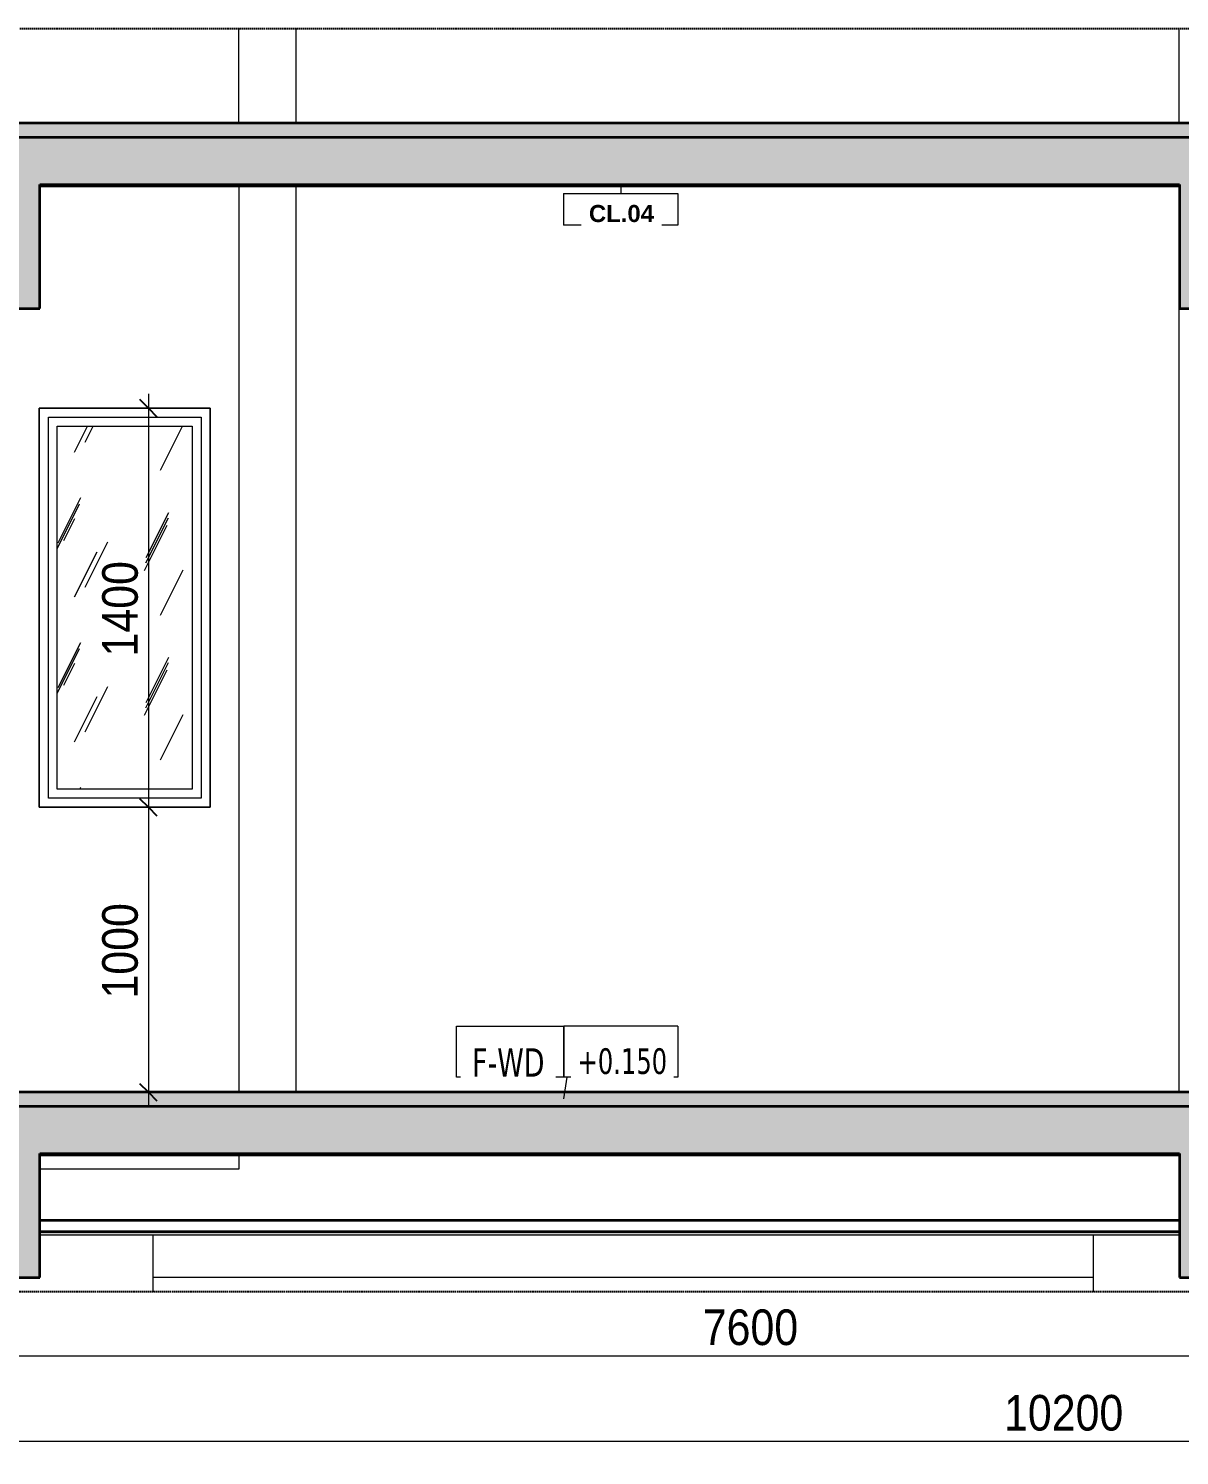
# Model space of a CAD drawing. Header units: millimetres. Extents: x 41758 to 237109, y 3795 to 78637.
# Drawn here: x 87461 to 91500, y 4326 to 9332 of the extents above; entities that cross this region are included whole.
import ezdxf

# ---------------------------------------------------------------- set-up
doc = ezdxf.new("R2010")
doc.units = ezdxf.units.MM
for name, pattern in [('Centre', [31.75, 6.35, -4.7625, 15.875, -4.7625]), ('Hidden', [7.14375, 4.7625, -2.38125]), ('IMPORT-CENTER _2_', [40.64, 25.4, -5.08, 5.08, -5.08])]:
    doc.linetypes.add(name, pattern=pattern)
for name, color, linetype, lineweight in [('0-5', 130, 'Continuous', 5), ('A-ANNO-DIMS', 211, 'Continuous', 9), ('A-ANNO-DIMS-50', 211, 'Continuous', 9), ('A-CLNG-1', 250, 'Continuous', 35), ('A-CLNG-FNSH-1', 7, 'Continuous', 18), ('A-CLNG-IDEN', 151, 'Continuous', 9), ('A-CLNG-PATT-3', 13, 'Continuous', 18), ('A-DETL-GENF', 92, 'Continuous', 18), ('A-DETL-GENF-4', 9, 'Continuous', 18), ('A-DETL-GENF-5', 92, 'Hidden', 25), ('A-DETL-MEDM', 33, 'Continuous', 35), ('A-FLOR-2', 7, 'Continuous', 18), ('A-FLOR-FNSH-1', 250, 'Continuous', 35), ('A-FLOR-IDEN', 11, 'Continuous', 9), ('A-FLOR-LEVL-2', 51, 'Centre', 9), ('A-FLOR-PATT-1', 253, 'Continuous', 18), ('A-FLOR-PATT-4', 67, 'Continuous', 18), ('A-GLAZ', 151, 'Continuous', 18), ('A-WALL', 113, 'Continuous', 18), ('A-WALL-3', 7, 'Continuous', 18), ('G-IMPT', 8, 'Continuous', 18), ('G-IMPT-3', 8, 'IMPORT-CENTER _2_', 18), ('M-EQPM', 50, 'Continuous', 18), ('M-EQPM-2', 50, 'Continuous', 25), ('S-BEAM-2', 7, 'Continuous', 18), ('S-COLS', 52, 'Continuous', 18), ('S-COLS-6', 7, 'Continuous', 18)]:
    doc.layers.add(name, color=color, linetype=linetype, lineweight=lineweight)
doc.styles.add('Arial_B_3', font='arialbd.ttf', dxfattribs={"height": 60})
doc.styles.add('Tahoma', font='tahoma.ttf', dxfattribs={"width": 0.8, "height": 100})
doc.styles.add('Tahoma_1', font='tahoma.ttf', dxfattribs={"width": 0.8, "height": 90})
doc.styles.add('UTM Avo', font='', dxfattribs={"width": 0.9, "height": 125})
doc.styles.get('UTM Avo').set_extended_font_data('UTM Avo')
doc.dimstyles.new('1_Dim_chi_tiet_2_5', dxfattribs={"dimscale": 304.8, "dimtxt": 124.912619, "dimasz": 0.19685, "dimexe": 0.164042, "dimexo": 0.0625, "dimgap": 0.016404, "dimtad": 1, "dimdec": 0, "dimrnd": 5, "dimzin": 0, "dimdsep": 46, "dimtxsty": 'UTM Avo', "dimblk1": 'OBLIQUE', "dimblk2": 'OBLIQUE', "dimsah": 1, "dimcen": 0.09, "dimdle": 0.164042, "dimazin": 0, "dimtfac": 1, "dimtdec": 4, "dimtix": 1, "dimtmove": 0, "dimatfit": 3, "dimfxl": 0.328084, "dimfxlon": 1, "dimtvp": 1, "dimtolj": 1, "dimtzin": 0, "dimarcsym": 2})
pattern_1 = [(50, (-40688.45, 15875), (364.368, -31.878), [38.1, -419.1]), (355, (-40688.45, 15875), (-70.486, 382.113), [30.48, -335.28]), (100.451, (-40658.1, 15872.34), (293.885, 350.233), [32.38, -356.18]), (46.184, (-40688.45, 15976.6), (542.158, -84.086), [57.15, -628.65]), (96.636, (-40643.27, 15969.6), (474.805, 494.855), [48.57, -534.27]), (351.184, (-40688.45, 15976.6), (474.81, 494.85), [45.72, -502.92]), (21, (-40637.65, 15951.2), (303.2285, -204.5305), [38.1, -419.1]), (326, (-40637.65, 15951.2), (123.604, 368.376), [30.48, -335.28]), (71.451, (-40612.4, 15934.16), (426.834, 163.843), [32.38, -356.18]), (37.5, (-40688.45, 15875), (6.1766, 169.1102), [3.353, -327.863, 3.353, -337.007, -336.55]), (37.5, (-40688.45, 15875), (6.1766, 169.1102), [-671.576, 3.353, -333.197]), (7.5, (-40688.45, 15875), (133.639, 200.3615), [3.353, -190.703, 3.353, -320.243, -128.27]), (7.5, (-40688.45, 15875), (133.639, 200.3615), [-517.652, 3.353, -124.917]), (327.5, (-40801.74, 15875), (271.1818, -11.4584), [3.353, -123.647, 3.353, -392.887, -525.78]), (327.5, (-40801.74, 15875), (271.1818, -11.4584), [-523.24, 3.353, -522.427]), (317.5, (-40852.54, 15875), (296.2585, 50.853), [3.353, -161.747, 3.353, -259.791, -373.38]), (317.5, (-40852.54, 15875), (296.2585, 50.853), [-428.244, 3.353, -370.027]), (45, (-40688.45, 15875), (-125.7236, 125.7236), []), (45, (-40688.45, 16065.5), (-125.7236, 125.7236), [])]
pattern_2 = [(0, (-40688.45, 15875), (203.2, 50.8), [16.764, -135.636, 16.764, -135.636, -812.8]), (0, (-40688.45, 15875), (203.2, 50.8), [-304.8, 16.764, -288.036, 16.764, -135.636, -355.6]), (0, (-40688.45, 15875), (203.2, 50.8), [-762, 16.764, -84.836, 16.764, -237.236]), (120, (-40612.25, 15900.4), (-145.5941, 150.57636), [16.764, -135.636, 16.764, -135.636, -812.8]), (120, (-40612.25, 15900.4), (-145.5941, 150.57636), [-304.8, 16.764, -288.036, 16.764, -135.636, -355.6]), (120, (-40612.25, 15900.4), (-145.5941, 150.57636), [-762, 16.764, -84.836, 16.764, -237.236]), (240, (-40586.85, 16002), (-57.6059, -201.37636), [16.764, -135.636, 16.764, -135.636, -812.8]), (240, (-40586.85, 16002), (-57.6059, -201.37636), [-304.8, 16.764, -288.036, 16.764, -135.636, -355.6]), (240, (-40586.85, 16002), (-57.6059, -201.37636), [-762, 16.764, -84.836, 16.764, -237.236])]
pattern_3 = [(50, (91047.44, 15875), (364.368, -31.878), [38.1, -419.1]), (355, (91047.44, 15875), (-70.486, 382.113), [30.48, -335.28]), (100.451, (91077.8, 15872.34), (293.885, 350.233), [32.38, -356.18]), (46.184, (91047.44, 15976.6), (542.158, -84.086), [57.15, -628.65]), (96.636, (91092.6, 15969.6), (474.805, 494.855), [48.57, -534.27]), (351.184, (91047.44, 15976.6), (474.81, 494.85), [45.72, -502.92]), (21, (91098.24, 15951.2), (303.2285, -204.5305), [38.1, -419.1]), (326, (91098.24, 15951.2), (123.604, 368.376), [30.48, -335.28]), (71.451, (91123.5, 15934.16), (426.834, 163.843), [32.38, -356.18]), (37.5, (91047.44, 15875), (6.1766, 169.1102), [3.353, -327.863, 3.353, -337.007, -336.55]), (37.5, (91047.44, 15875), (6.1766, 169.1102), [-671.576, 3.353, -333.197]), (7.5, (91047.44, 15875), (133.639, 200.3615), [3.353, -190.703, 3.353, -320.243, -128.27]), (7.5, (91047.44, 15875), (133.639, 200.3615), [-517.652, 3.353, -124.917]), (327.5, (90934.16, 15875), (271.1818, -11.4584), [3.353, -123.647, 3.353, -392.887, -525.78]), (327.5, (90934.16, 15875), (271.1818, -11.4584), [-523.24, 3.353, -522.427]), (317.5, (90883.36, 15875), (296.2585, 50.853), [3.353, -161.747, 3.353, -259.791, -373.38]), (317.5, (90883.36, 15875), (296.2585, 50.853), [-428.244, 3.353, -370.027]), (45, (91047.44, 15875), (-125.7236, 125.7236), []), (45, (91047.44, 16065.5), (-125.7236, 125.7236), [])]

# ---------------------------------------------------------------- blocks, each defined once
blk = doc.blocks.new('NCV_TKTC_KET CAU_rvt-4-TKCS_CĂN HỘ LOẠI 6 - MẶT CẮT 3')
at = {"layer": 'A-FLOR-PATT-1'}
h = blk.add_hatch(dxfattribs=at)
h.set_pattern_fill('FP_13', color=256, style=0, pattern_type=2)
h.set_pattern_definition(pattern_1)
h.paths.add_polyline_path([(-39935.6, 8780), (-37938.6, 8780), (-37938.6, 8785), (-39935.6, 8785)])
h.paths.add_polyline_path([(-43696.8, 8780), (-40235.6, 8780), (-40235.6, 8785), (-44235.3, 8785), (-44235.3, 8780)])
h.paths.add_polyline_path([(-45537, 8780), (-44535.3, 8780), (-44535.3, 8785), (-45537, 8785), (-45537, 8784.4)])
h = blk.add_hatch(dxfattribs=at)
h.set_pattern_fill('FP_13', color=256, style=0, pattern_type=2)
h.set_pattern_definition(pattern_1)
h.paths.add_polyline_path([(-39935.6, 8780), (-37938.6, 8780), (-37938.6, 8785), (-39935.6, 8785)])
h.paths.add_polyline_path([(-43696.8, 8780), (-40235.6, 8780), (-40235.6, 8785), (-44235.3, 8785), (-44235.3, 8780)])
h.paths.add_polyline_path([(-45537, 8780), (-44535.3, 8780), (-44535.3, 8785), (-45537, 8785), (-45537, 8784.4)])
h = blk.add_hatch(dxfattribs=at)
h.set_pattern_fill('FP_13', color=256, style=0, pattern_type=2)
h.set_pattern_definition(pattern_1)
h.paths.add_polyline_path([(-38521, 5380), (-37938.6, 5380), (-37938.6, 5385), (-39935.6, 5385), (-39935.6, 5380), (-38890.7, 5380)])
h.paths.add_polyline_path([(-44172.9, 5380), (-40235.6, 5380), (-40235.6, 5385), (-44235.3, 5385), (-44235.3, 5380)])
h.paths.add_polyline_path([(-45537, 5380), (-44535.3, 5380), (-44535.3, 5385), (-45537, 5385), (-45537, 5384.4)])
h = blk.add_hatch(dxfattribs=at)
h.set_pattern_fill('FP_13', color=256, style=0, pattern_type=2)
h.set_pattern_definition(pattern_1)
h.paths.add_polyline_path([(-38521, 5380), (-37938.6, 5380), (-37938.6, 5385), (-39935.6, 5385), (-39935.6, 5380), (-38890.7, 5380)])
h.paths.add_polyline_path([(-44172.9, 5380), (-40235.6, 5380), (-40235.6, 5385), (-44235.3, 5385), (-44235.3, 5380)])
h.paths.add_polyline_path([(-45537, 5380), (-44535.3, 5380), (-44535.3, 5385), (-45537, 5385), (-45537, 5384.4)])
at = {"layer": 'A-FLOR-2'}
for p, q in [((-43536.9, 5380), (-43536.9, 5330)), ((-43536.9, 5330), (-44235.3, 5330))]:
    blk.add_line(p, q, dxfattribs=at)
at = {"layer": 'A-FLOR-FNSH-1'}
for p, q in [((-44235.3, 8780), (-40235.6, 8780)), ((-44235.3, 5380), (-40235.6, 5380))]:
    blk.add_line(p, q, dxfattribs=at)
at = {"layer": 'S-BEAM-2'}
for p, q in [((-43535.7, 4950), (-43836.9, 4950)), ((-40536.9, 4950), (-43535.7, 4950))]:
    blk.add_line(p, q, dxfattribs=at)
at = {"layer": 'S-COLS-6'}
for p, q in [((-43836.9, 4900), (-43836.9, 5100)), ((-40536.9, 4900), (-40536.9, 5100))]:
    blk.add_line(p, q, dxfattribs=at)
blk = doc.blocks.new('NCV_TKTC_TANG 2_rvt-4-TKCS_CĂN HỘ LOẠI 6 - MẶT CẮT 3')
at = {"layer": 'A-FLOR-PATT-4'}
h = blk.add_hatch(dxfattribs=at)
h.set_pattern_fill('FP_14', color=256, style=0, pattern_type=2)
h.set_pattern_definition(pattern_2)
h.paths.add_polyline_path([(-38521, 5550), (-37936.9, 5550), (-37937.4, 5600), (-45536.9, 5600), (-45536.9, 5550), (-39260.4, 5550)])
at = {"layer": 'A-CLNG-1'}
blk.add_line((-44235.3, 8780), (-40235.6, 8780), dxfattribs=at)
at = {"layer": 'A-FLOR-FNSH-1'}
blk.add_line((-37936.9, 5600), (-45536.9, 5600), dxfattribs=at)
at = {"layer": 'A-WALL-3'}
blk.add_line((-43336.9, 8780), (-43336.9, 5600), dxfattribs=at)
at = {"layer": 'S-COLS-6'}
blk.add_line((-40236.9, 5600), (-40236.9, 8780), dxfattribs=at)
blk = doc.blocks.new('NCV_TKTC_TANG 3 - 4_rvt-5-TKCS_CĂN HỘ LOẠI 6 - MẶT CẮT 3')
at = {"layer": 'A-FLOR-PATT-4'}
h = blk.add_hatch(dxfattribs=at)
h.set_pattern_fill('FP_14', color=256, style=0, pattern_type=2)
h.set_pattern_definition(pattern_2)
h.paths.add_polyline_path([(-38521, 8950), (-37936.9, 8950), (-37937.4, 9000), (-45536.9, 9000), (-45536.9, 8950), (-39260.4, 8950)])
at = {"layer": 'A-FLOR-FNSH-1'}
blk.add_line((-37936.9, 9000), (-45536.9, 9000), dxfattribs=at)
at = {"layer": 'A-WALL-3'}
blk.add_line((-43336.9, 9332), (-43336.9, 9000), dxfattribs=at)
at = {"layer": 'S-COLS-6'}
blk.add_line((-40236.9, 9000), (-40236.9, 9332), dxfattribs=at)
blk = doc.blocks.new('TKTC_XREF_251221_MB TANG 2-7 - TKTC_XREF_260130_MB TANG 2-5_dwg_$cc-4746800-TKCS_CĂN HỘ LOẠI 6 - MẶT CẮT 3')
at = {"layer": 'G-IMPT-3'}
for p, q in [((-41757.7, 5600), (-41878.8, 5600)), ((-41817.8, 5600), (-41818.7, 5600))]:
    blk.add_line(p, q, dxfattribs=at)
at = {"layer": 'M-EQPM'}
for p, q in [((-41773.3, 5600), (-41863.2, 5600)), ((-41863.2, 5600), (-41818.2, 5600)), ((-41818.6, 5600), (-41818.6, 5600)), ((-41818.2, 5600), (-41773.3, 5600))]:
    blk.add_line(p, q, dxfattribs=at)
blk = doc.blocks.new('TKTC_XREF_251221_MB TANG 2-7 - TKTC_XREF_260130_MB TANG 2-5_dwg_CUM U_DN100-V51-TKCS_CĂN HỘ LOẠI 6 - MẶT CẮT 3')
at = {"layer": 'G-IMPT'}
for p, q in [((-41874.5, 5600), (-41872.3, 5600)), ((-41873.4, 5600), (-41866.6, 5600)), ((-41873.1, 5600), (-41872.7, 5600)), ((-41763.8, 5600), (-41872.7, 5600)), ((-41872.3, 5600), (-41867.7, 5600)), ((-41872.2, 5600), (-41872.3, 5600)), ((-41872, 5600), (-41871.3, 5600)), ((-41871.3, 5600), (-41868.8, 5600)), ((-41871.3, 5600), (-41868.7, 5600)), ((-41871.3, 5600), (-41868.7, 5600)), ((-41868.8, 5600), (-41868, 5600)), ((-41867.7, 5600), (-41865.4, 5600)), ((-41867.7, 5600), (-41867.7, 5600)), ((-41770.1, 5600), (-41866.4, 5600)), ((-41773.3, 5600), (-41863.2, 5600)), ((-41771.9, 5600), (-41769.6, 5600)), ((-41770.8, 5600), (-41763.9, 5600)), ((-41769.6, 5600), (-41765.1, 5600)), ((-41769.6, 5600), (-41769.6, 5600)), ((-41769.4, 5600), (-41768.7, 5600)), ((-41768.7, 5600), (-41766.1, 5600)), ((-41768.6, 5600), (-41766.1, 5600)), ((-41768.6, 5600), (-41766.1, 5600)), ((-41766.1, 5600), (-41765.4, 5600)), ((-41765.1, 5600), (-41762.8, 5600)), ((-41765, 5600), (-41765.1, 5600)), ((-41764.2, 5600), (-41763.8, 5600))]:
    blk.add_line(p, q, dxfattribs=at)
at = {"layer": 'G-IMPT', "flags": 128}
for points in [[(-41874.5, 5600), (-41876, 5600), (-41876, 5600), (-41863.9, 5600), (-41863.9, 5600), (-41865.4, 5600)], [(-41865.4, 5600), (-41865.4, 5600), (-41874.5, 5600), (-41874.5, 5600)], [(-41872, 5600), (-41872, 5600), (-41868, 5600), (-41868, 5600)], [(-41866.8, 5600), (-41866.4, 5600), (-41863.2, 5600)], [(-41771.9, 5600), (-41773.4, 5600), (-41773.4, 5600), (-41761.2, 5600), (-41761.3, 5600), (-41762.8, 5600)], [(-41770.5, 5600), (-41770.1, 5600), (-41773.3, 5600)], [(-41762.8, 5600), (-41762.8, 5600), (-41771.9, 5600), (-41771.9, 5600)], [(-41769.4, 5600), (-41769.4, 5600), (-41765.4, 5600), (-41765.3, 5600)]]:
    blk.add_lwpolyline(points, dxfattribs=at)
blk = doc.blocks.new('TKTC_XREF_251221_MB TANG 2-7 - TKTC_XREF_260130_MB TANG 2-5_dwg_$cc-4746795-TKCS_CĂN HỘ LOẠI 6 - MẶT CẮT 3')
at = {"layer": 'G-IMPT-3'}
for p, q in [((-41982, 5600), (-42135, 5600)), ((-42058.4, 5600), (-42058.6, 5600))]:
    blk.add_line(p, q, dxfattribs=at)
at = {"layer": 'M-EQPM'}
for p, q in [((-42001.6, 5600), (-42115.3, 5600)), ((-42115.3, 5600), (-42058.5, 5600)), ((-42058.5, 5600), (-42058.5, 5600)), ((-42058.5, 5600), (-42001.6, 5600))]:
    blk.add_line(p, q, dxfattribs=at)
blk = doc.blocks.new('TKTC_XREF_251221_MB TANG 2-7 - TKTC_XREF_260130_MB TANG 2-5_dwg_CUM U_DN100-V52-TKCS_CĂN HỘ LOẠI 6 - MẶT CẮT 3')
at = {"layer": 'G-IMPT'}
for p, q in [((-42127.1, 5600), (-42130, 5600)), ((-42120, 5600), (-42128.6, 5600)), ((-42128.3, 5600), (-42128.2, 5600)), ((-42128.2, 5600), (-41990.6, 5600)), ((-42121.4, 5600), (-42127.1, 5600)), ((-42127.1, 5600), (-42127.1, 5600)), ((-42125.9, 5600), (-42126.8, 5600)), ((-42122.7, 5600), (-42125.9, 5600)), ((-42122.7, 5600), (-42125.9, 5600)), ((-42122.7, 5600), (-42125.9, 5600)), ((-42121.7, 5600), (-42122.7, 5600)), ((-42118.5, 5600), (-42121.4, 5600)), ((-42121.4, 5600), (-42121.4, 5600)), ((-42120.2, 5600), (-41998.5, 5600)), ((-42116.2, 5600), (-42002.5, 5600)), ((-41997.5, 5600), (-42000.3, 5600)), ((-41990.3, 5600), (-41998.9, 5600)), ((-41991.7, 5600), (-41997.5, 5600)), ((-41997.5, 5600), (-41997.5, 5600)), ((-41996.2, 5600), (-41997.2, 5600)), ((-41993, 5600), (-41996.2, 5600)), ((-41993, 5600), (-41996.2, 5600)), ((-41993, 5600), (-41996.2, 5600)), ((-41992.1, 5600), (-41993, 5600)), ((-41988.9, 5600), (-41991.7, 5600)), ((-41991.7, 5600), (-41991.7, 5600)), ((-41990.6, 5600), (-41990.6, 5600))]:
    blk.add_line(p, q, dxfattribs=at)
at = {"layer": 'G-IMPT', "flags": 128}
for points in [[(-42118.5, 5600), (-42116.6, 5600), (-42116.6, 5600), (-42131.9, 5600), (-42131.9, 5600), (-42130, 5600)], [(-42130, 5600), (-42130, 5600), (-42118.5, 5600), (-42118.5, 5600)], [(-42121.7, 5600), (-42121.7, 5600), (-42126.8, 5600), (-42126.8, 5600)], [(-42120.3, 5600), (-42120.2, 5600), (-42116.2, 5600)], [(-41998.6, 5600), (-41998.5, 5600), (-42002.5, 5600)], [(-41988.9, 5600), (-41986.9, 5600), (-41986.9, 5600), (-42002.3, 5600), (-42002.3, 5600), (-42000.3, 5600)], [(-42000.3, 5600), (-42000.3, 5600), (-41988.9, 5600), (-41988.9, 5600)], [(-41992, 5600), (-41992.1, 5600), (-41997.2, 5600), (-41997.2, 5600)]]:
    blk.add_lwpolyline(points, dxfattribs=at)
blk = doc.blocks.new('TKTC_XREF_251221_MB TANG 2-7 - TKTC_XREF_260130_MB TANG 2-5_dwg_$cc-V53-TKCS_CĂN HỘ LOẠI 6 - MẶT CẮT 3')
at = {"layer": 'G-IMPT-3'}
for p, q in [((-41661.5, 5600), (-41508.5, 5600)), ((-41585, 5600), (-41585.1, 5600))]:
    blk.add_line(p, q, dxfattribs=at)
at = {"layer": 'M-EQPM'}
for p, q in [((-41585, 5600), (-41641.9, 5600)), ((-41641.9, 5600), (-41528.2, 5600)), ((-41585.1, 5600), (-41585.1, 5600)), ((-41528.2, 5600), (-41585, 5600))]:
    blk.add_line(p, q, dxfattribs=at)
blk = doc.blocks.new('TKTC_XREF_251221_MB TANG 2-7 - TKTC_XREF_260130_MB TANG 2-5_dwg_$cc-4746797-TKCS_CĂN HỘ LOẠI 6 - MẶT CẮT 3')
at = {"layer": 'G-IMPT-3'}
for p, q in [((-41388.3, 5600), (-41509.4, 5600)), ((-41448.4, 5600), (-41449.3, 5600))]:
    blk.add_line(p, q, dxfattribs=at)
at = {"layer": 'M-EQPM'}
for p, q in [((-41403.9, 5600), (-41493.9, 5600)), ((-41493.9, 5600), (-41448.9, 5600)), ((-41449.2, 5600), (-41449.2, 5600)), ((-41448.9, 5600), (-41403.9, 5600))]:
    blk.add_line(p, q, dxfattribs=at)
blk = doc.blocks.new('TKTC_XREF_251221_MB TANG 2-7 - TKTC_XREF_251221_MB TANG 2-7-2039446-TKCS_CĂN HỘ LOẠI 6 - MẶT CẮT 3')
at = {"layer": 'M-EQPM'}
for p, q in [((-42135.8, 5600), (-42135.5, 5600)), ((-41385.6, 5600), (-42135.8, 5600)), ((-42135.5, 5600), (-41385.3, 5600)), ((-41385.3, 5600), (-41385.6, 5600))]:
    blk.add_line(p, q, dxfattribs=at)
at = {"layer": 'M-EQPM-2'}
blk.add_line((-46248.6, 5600), (-35250.9, 5600), dxfattribs=at)
for name, p in [('TKTC_XREF_251221_MB TANG 2-7 - TKTC_XREF_260130_MB TANG 2-5_dwg_$cc-4746795-TKCS_CĂN HỘ LOẠI 6 - MẶT CẮT 3', (0, 0)), ('TKTC_XREF_251221_MB TANG 2-7 - TKTC_XREF_260130_MB TANG 2-5_dwg_CUM U_DN100-V52-TKCS_CĂN HỘ LOẠI 6 - MẶT CẮT 3', (0, 0)), ('TKTC_XREF_251221_MB TANG 2-7 - TKTC_XREF_260130_MB TANG 2-5_dwg_$cc-4746800-TKCS_CĂN HỘ LOẠI 6 - MẶT CẮT 3', (0, 0)), ('TKTC_XREF_251221_MB TANG 2-7 - TKTC_XREF_260130_MB TANG 2-5_dwg_CUM U_DN100-V51-TKCS_CĂN HỘ LOẠI 6 - MẶT CẮT 3', (0, 0)), ('TKTC_XREF_251221_MB TANG 2-7 - TKTC_XREF_260130_MB TANG 2-5_dwg_$cc-V53-TKCS_CĂN HỘ LOẠI 6 - MẶT CẮT 3', (0, 0)), ('TKTC_XREF_251221_MB TANG 2-7 - TKTC_XREF_260130_MB TANG 2-5_dwg_CUM U_DN100-V52-TKCS_CĂN HỘ LOẠI 6 - MẶT CẮT 3', (474.3, 0)), ('TKTC_XREF_251221_MB TANG 2-7 - TKTC_XREF_260130_MB TANG 2-5_dwg_$cc-4746797-TKCS_CĂN HỘ LOẠI 6 - MẶT CẮT 3', (0, 0)), ('TKTC_XREF_251221_MB TANG 2-7 - TKTC_XREF_260130_MB TANG 2-5_dwg_CUM U_DN100-V51-TKCS_CĂN HỘ LOẠI 6 - MẶT CẮT 3', (369.4, 0))]:
    blk.add_blockref(name, p)
blk = doc.blocks.new('M_Fixed - 600 x 1400mm-2135871-TKCS_CĂN HỘ LOẠI 6 - MẶT CẮT 3')
at = {"layer": 'A-GLAZ'}
h = blk.add_hatch(dxfattribs=at)
h.set_pattern_fill('FP_20', color=256, style=0, pattern_type=2)
h.set_pattern_definition([(63.435, (-40091.7, 15909.78), (-0.0009, 508), [177.488, -958.435]), (63.435, (-40599.7, 15909.78), (-0.0009, 508), [177.488, -958.435]), (63.435, (-39848.52, 16007.92), (-0.0009, 508), [177.488, -958.435]), (63.435, (-40356.52, 16007.92), (-0.0009, 508), [177.488, -958.435]), (63.435, (-39885.32, 15973.28), (-0.0009, 508), [177.488, -958.435]), (63.435, (-40393.32, 15973.28), (-0.0009, 508), [177.488, -958.435]), (63.435, (-39922.84, 16171.7), (-0.0009, 508), [86.267, -1049.655]), (63.435, (-40430.84, 16171.7), (-0.0009, 508), [86.267, -1049.655]), (63.435, (-39947.38, 16140.98), (-0.0009, 508), [177.488, -958.435]), (63.435, (-40455.38, 16140.98), (-0.0009, 508), [177.488, -958.435]), (63.435, (-39943.05, 16163.03), (-0.0009, 508), [177.488, -958.435]), (63.435, (-40451.05, 16163.03), (-0.0009, 508), [177.488, -958.435]), (63.435, (-40148, 16066.31), (-0.0009, 508), [177.488, -958.435]), (63.435, (-40656, 16066.31), (-0.0009, 508), [177.488, -958.435]), (63.435, (-40143.67, 16092.3), (-0.0009, 508), [177.488, -958.435]), (63.435, (-40651.67, 16092.3), (-0.0009, 508), [177.488, -958.435]), (63.435, (-40142.5, 16111.03), (-0.0009, 508), [177.488, -958.435]), (63.435, (-40650.5, 16111.03), (-0.0009, 508), [177.488, -958.435])])
h.paths.add_polyline_path([(-44173.9, 6663), (-43699.9, 6663), (-43699.9, 7937), (-44173.9, 7937), (-44173.9, 7137)])
for p, q in [((-43636.9, 8000), (-44236.9, 8000)), ((-44236.9, 8000), (-44236.9, 6600)), ((-44204.9, 6632), (-44204.9, 7968)), ((-44204.9, 7968), (-43668.9, 7968)), ((-43668.9, 7968), (-43668.9, 6632)), ((-43636.9, 6600), (-43636.9, 8000)), ((-44173.9, 6663), (-44173.9, 7937)), ((-44173.9, 7937), (-43699.9, 7937)), ((-43699.9, 7937), (-43699.9, 6663)), ((-43699.9, 6663), (-44173.9, 6663)), ((-43668.9, 6632), (-44204.9, 6632)), ((-44236.9, 6600), (-43636.9, 6600))]:
    blk.add_line(p, q, dxfattribs=at)
blk = doc.blocks.new('TKTC_XREF_251221_MB TANG 2-7 - TKTC_XREF_251221_MB TANG 2-7-V54-TKCS_CĂN HỘ LOẠI 6 - MẶT CẮT 3')
at = {"layer": 'M-EQPM'}
for p, q in [((-42135.8, 9000), (-42135.5, 9000)), ((-41385.6, 9000), (-42135.8, 9000)), ((-42135.5, 9000), (-41385.3, 9000)), ((-41385.3, 9000), (-41385.6, 9000))]:
    blk.add_line(p, q, dxfattribs=at)
at = {"layer": 'M-EQPM-2'}
blk.add_line((-46248.6, 9000), (-35250.9, 9000), dxfattribs=at)
for name, p in [('TKTC_XREF_251221_MB TANG 2-7 - TKTC_XREF_260130_MB TANG 2-5_dwg_$cc-4746795-TKCS_CĂN HỘ LOẠI 6 - MẶT CẮT 3', (0, 3400)), ('TKTC_XREF_251221_MB TANG 2-7 - TKTC_XREF_260130_MB TANG 2-5_dwg_CUM U_DN100-V52-TKCS_CĂN HỘ LOẠI 6 - MẶT CẮT 3', (0, 3400)), ('TKTC_XREF_251221_MB TANG 2-7 - TKTC_XREF_260130_MB TANG 2-5_dwg_$cc-4746800-TKCS_CĂN HỘ LOẠI 6 - MẶT CẮT 3', (0, 3400)), ('TKTC_XREF_251221_MB TANG 2-7 - TKTC_XREF_260130_MB TANG 2-5_dwg_CUM U_DN100-V51-TKCS_CĂN HỘ LOẠI 6 - MẶT CẮT 3', (0, 3400)), ('TKTC_XREF_251221_MB TANG 2-7 - TKTC_XREF_260130_MB TANG 2-5_dwg_$cc-V53-TKCS_CĂN HỘ LOẠI 6 - MẶT CẮT 3', (0, 3400)), ('TKTC_XREF_251221_MB TANG 2-7 - TKTC_XREF_260130_MB TANG 2-5_dwg_CUM U_DN100-V52-TKCS_CĂN HỘ LOẠI 6 - MẶT CẮT 3', (474.3, 3400)), ('TKTC_XREF_251221_MB TANG 2-7 - TKTC_XREF_260130_MB TANG 2-5_dwg_$cc-4746797-TKCS_CĂN HỘ LOẠI 6 - MẶT CẮT 3', (0, 3400)), ('TKTC_XREF_251221_MB TANG 2-7 - TKTC_XREF_260130_MB TANG 2-5_dwg_CUM U_DN100-V51-TKCS_CĂN HỘ LOẠI 6 - MẶT CẮT 3', (369.4, 3400))]:
    blk.add_blockref(name, p)
blk = doc.blocks.new('BORDER VIEW - BORDER VIEW-2597070-TKCS_CĂN HỘ LOẠI 6 - MẶT CẮT 3')
at = {"layer": 'A-DETL-GENF-5'}
for p, q in [((-46098.6, 9332), (-35400.9, 9332)), ((-35400.9, 4900), (-46098.6, 4900))]:
    blk.add_line(p, q, dxfattribs=at)
blk = doc.blocks.new('DIMBLOCK95-TKCS_CĂN HỘ LOẠI 6 - MẶT CẮT 3')
at = {"layer": 'A-ANNO-DIMS-50', "lineweight": 25}
for p, q in [((87882.2, 8000), (87852.2, 8030)), ((87882.2, 8000), (87912.2, 7970)), ((87882.2, 6600), (87852.2, 6630)), ((87882.2, 6600), (87912.2, 6570))]:
    blk.add_line(p, q, dxfattribs=at)
at = {"layer": 'A-ANNO-DIMS-50'}
for p, q in [((87882.2, 8050), (87882.2, 6600)), ((87982.2, 8000), (87832.2, 8000)), ((87882.2, 8000), (87982.2, 8000)), ((87982.2, 6600), (87832.2, 6600)), ((87882.2, 6600), (87982.2, 6600))]:
    blk.add_line(p, q, dxfattribs=at)
at = {"layer": 'A-ANNO-DIMS-50', "color": 0, "insert": (87719.8, 7128.8), "char_height": 125, "width": 410.824, "attachment_point": 1, "rotation": 90, "line_spacing_factor": 1.110334, "style": 'UTM Avo'}
blk.add_mtext('1400', dxfattribs=at)
blk = doc.blocks.new('_Oblique')
at = {"color": 0, "linetype": 'ByBlock', "lineweight": -2}
blk.add_line((-0.5, -0.5), (0.5, 0.5), dxfattribs=at)
blk = doc.blocks.new('DIMBLOCK96-TKCS_CĂN HỘ LOẠI 6 - MẶT CẮT 3')
at = {"layer": 'A-ANNO-DIMS-50', "lineweight": 25}
for p, q in [((87882.2, 6600), (87852.2, 6630)), ((87882.2, 6600), (87912.2, 6570)), ((87882.2, 5600), (87852.2, 5630)), ((87882.2, 5600), (87912.2, 5570))]:
    blk.add_line(p, q, dxfattribs=at)
at = {"layer": 'A-ANNO-DIMS-50'}
for p, q in [((87982.2, 6600), (87832.2, 6600)), ((87882.2, 6600), (87882.2, 5550)), ((87882.2, 6600), (87982.2, 6600)), ((87982.2, 5600), (87832.2, 5600)), ((87882.2, 5600), (87982.2, 5600))]:
    blk.add_line(p, q, dxfattribs=at)
at = {"layer": 'A-ANNO-DIMS-50', "color": 0, "insert": (87719.8, 5928.8), "char_height": 125, "width": 410.824, "attachment_point": 1, "rotation": 90, "line_spacing_factor": 1.110334, "style": 'UTM Avo'}
blk.add_mtext('1000', dxfattribs=at)
blk = doc.blocks.new('DIMBLOCK98-TKCS_CĂN HỘ LOẠI 6 - MẶT CẮT 3')
at = {"layer": 'A-ANNO-DIMS-50'}
for p, q in [((86198.9, 4775.7), (86198.9, 4625.7)), ((86198.9, 4675.7), (86198.9, 4775.7)), ((93798.5, 4775.7), (93798.5, 4625.7)), ((93798.5, 4675.7), (93798.5, 4775.7)), ((86198.9, 4675.7), (93798.5, 4675.7))]:
    blk.add_line(p, q, dxfattribs=at)
at = {"layer": 'A-ANNO-DIMS-50', "lineweight": 25}
for p, q in [((86198.9, 4675.7), (86168.9, 4645.7)), ((86198.9, 4675.7), (86228.9, 4705.7)), ((93798.5, 4675.7), (93768.5, 4645.7)), ((93798.5, 4675.7), (93828.5, 4705.7))]:
    blk.add_line(p, q, dxfattribs=at)
at = {"layer": 'A-ANNO-DIMS-50', "color": 0, "insert": (89827.5, 4838), "char_height": 125, "width": 410.824, "attachment_point": 1, "line_spacing_factor": 1.110334, "style": 'UTM Avo'}
blk.add_mtext('7600', dxfattribs=at)
blk = doc.blocks.new('DIMBLOCK102-TKCS_CĂN HỘ LOẠI 6 - MẶT CẮT 3')
at = {"layer": 'A-ANNO-DIMS-50'}
for p, q in [((85998.9, 4475.7), (85998.9, 4325.7)), ((85998.9, 4375.7), (85998.9, 4475.7)), ((96198.5, 4475.7), (96198.5, 4325.7)), ((96198.5, 4375.7), (96198.5, 4475.7)), ((85948.9, 4375.7), (96248.5, 4375.7))]:
    blk.add_line(p, q, dxfattribs=at)
at = {"layer": 'A-ANNO-DIMS-50', "lineweight": 25}
for p, q in [((85998.9, 4375.7), (86028.9, 4405.7)), ((96198.5, 4375.7), (96228.5, 4405.7)), ((85998.9, 4375.7), (85968.9, 4345.7)), ((96198.5, 4375.7), (96168.5, 4345.7))]:
    blk.add_line(p, q, dxfattribs=at)
at = {"layer": 'A-ANNO-DIMS-50', "color": 0, "insert": (90884.7, 4538), "char_height": 125, "width": 513.53, "attachment_point": 1, "line_spacing_factor": 1.110334, "style": 'UTM Avo'}
blk.add_mtext('10200', dxfattribs=at)
blk = doc.blocks.new('TAG SAN - TTG - TAG FFL-4075299-TKCS_CĂN HỘ LOẠI 6 - MẶT CẮT 3')
at = {"layer": 'A-FLOR-IDEN'}
for p, q in [((-42772.5, 5652.6), (-42772.5, 5831.4)), ((-42772.5, 5831.4), (-42396.5, 5831.4)), ((-42396.5, 5831.4), (-42396.5, 5652.6)), ((-41996.5, 5831.4), (-42396.5, 5831.4)), ((-42396.5, 5652.6), (-42396.5, 5831.4)), ((-41996.5, 5831.4), (-41996.5, 5652.6)), ((-42396.5, 5652.6), (-42772.5, 5652.6)), ((-41996.5, 5652.6), (-42396.5, 5652.6))]:
    blk.add_line(p, q, dxfattribs=at)
blk = doc.blocks.new('M_Ceiling Tag w Height - M_Ceiling Tag-4076437-TKCS_CĂN HỘ LOẠI 6 - MẶT CẮT 3')
at = {"layer": 'A-CLNG-IDEN'}
for p, q in [((-42397.1, 8753.8), (-42397.1, 8642.6)), ((-42397.1, 8753.8), (-41995.9, 8753.8)), ((-41995.9, 8753.8), (-41995.9, 8642.6)), ((-41995.9, 8642.6), (-42397.1, 8642.6))]:
    blk.add_line(p, q, dxfattribs=at)

msp = doc.modelspace()

# ---------------------------------------------------------------- hatches: boundary and pattern name
at = {"layer": 'A-CLNG-PATT-3'}
h = msp.add_hatch(dxfattribs=at)
h.set_pattern_fill('FP_16', color=256, style=0, pattern_type=2)
h.set_pattern_definition([(0, (91047.44, 15875), (406.4, 101.6), [16.764, -288.036, 16.764, -288.036, -1625.6]), (0, (91047.44, 15875), (406.4, 101.6), [-609.6, 16.764, -592.836, 16.764, -288.036, -711.2]), (0, (91047.44, 15875), (406.4, 101.6), [-1524, 16.764, -186.436, 16.764, -491.236]), (120, (91199.84, 15925.8), (-291.1882, 301.1527), [16.764, -288.036, 16.764, -288.036, -1625.6]), (120, (91199.84, 15925.8), (-291.1882, 301.1527), [-609.6, 16.764, -592.836, 16.764, -288.036, -711.2]), (120, (91199.84, 15925.8), (-291.1882, 301.1527), [-1524, 16.764, -186.436, 16.764, -491.236]), (240, (91250.64, 16129), (-115.2118, -402.7527), [16.764, -288.036, 16.764, -288.036, -1625.6]), (240, (91250.64, 16129), (-115.2118, -402.7527), [-609.6, 16.764, -592.836, 16.764, -288.036, -711.2]), (240, (91250.64, 16129), (-115.2118, -402.7527), [-1524, 16.764, -186.436, 16.764, -491.236])])
h.paths.add_polyline_path([(95433, 5100), (95648.1, 5100), (95648.1, 5110), (91800.3, 5110), (91800.3, 5100), (95063.3, 5100)])
h.paths.add_polyline_path([(86011.6, 5100), (87200.6, 5100), (87200.6, 5110), (85899, 5110), (85899, 5100), (85998.9, 5100)])
h.paths.add_polyline_path([(87500.6, 5100), (91500.3, 5100), (91500.3, 5110), (87500.6, 5110)])
at = {"layer": 'A-DETL-GENF-4'}
h = msp.add_hatch(dxfattribs=at)
h.set_pattern_fill('FP_13', color=256, style=0, pattern_type=2)
h.set_pattern_definition(pattern_3)
h.paths.add_polyline_path([(87200.6, 8350), (87500.6, 8350), (87500.6, 8785), (91500.3, 8785), (91500.3, 8350), (91800.3, 8350), (91800.3, 8785), (93799, 8785), (93799, 8730), (96000.6, 8730), (96000.6, 8500), (96200.6, 8500), (96200.6, 8900), (93899, 8900), (93898.5, 8950), (85487.3, 8950), (85487.3, 8760), (85998.9, 8760), (85998.9, 8550), (86198.9, 8550), (86198.9, 8785), (87200.6, 8785), (87200.6, 8404.4)])
h = msp.add_hatch(dxfattribs=at)
h.set_pattern_fill('FP_13', color=256, style=0, pattern_type=2)
h.set_pattern_definition(pattern_3)
h.paths.add_polyline_path([(87500.6, 4950), (87500.6, 5385), (91500.3, 5385), (91500.3, 4950), (91800.3, 4950), (91800.3, 5385), (93799, 5385), (93799, 5330), (96000.6, 5330), (96000.6, 5100), (96200.6, 5100), (96200.7, 5360), (96485, 5360), (96485, 5530), (96198.5, 5530), (96198.5, 5500), (93899, 5500), (93898.5, 5550), (85487.3, 5550), (85487.3, 5360), (85998.9, 5360), (85998.9, 5150), (86198.9, 5150), (86198.9, 5385), (87200.6, 5385), (87200.6, 4950), (87478.6, 4950)])

# ---------------------------------------------------------------- linework, layer by layer
at = {"layer": 'A-CLNG-1'}
for p, q in [((91500.3, 5150), (87500.6, 5150)), ((91500.3, 5110), (87500.6, 5110))]:
    msp.add_line(p, q, dxfattribs=at)
at = {"layer": 'A-CLNG-FNSH-1'}
msp.add_line((87500.6, 5100), (91500.3, 5100), dxfattribs=at)
at = {"layer": 'A-CLNG-IDEN'}
msp.add_line((89539.4, 8779.5), (89539.4, 8753.8), dxfattribs=at)
at = {"layer": 'A-DETL-MEDM'}
for p, q in [((93899, 8950), (85487.3, 8950)), ((87500.6, 8350), (87500.6, 8785)), ((87500.6, 8785), (91500.3, 8785)), ((91500.3, 8785), (91500.3, 8350)), ((87200.6, 8350), (87500.6, 8350)), ((91500.3, 8350), (91800.3, 8350)), ((93899, 5550), (85487.3, 5550)), ((87500.6, 4950), (87500.6, 5385)), ((87500.6, 5385), (91500.3, 5385)), ((91500.3, 5385), (91500.3, 4950)), ((87200.6, 4950), (87500.6, 4950)), ((91500.3, 4950), (91800.3, 4950))]:
    msp.add_line(p, q, dxfattribs=at)
at = {"layer": 'A-FLOR-IDEN'}
msp.add_line((89339.4, 5576.8), (89351.4, 5652.6), dxfattribs=at)
at = {"layer": 'A-FLOR-LEVL-2'}
for p, q in [((85127.2, 9000), (97035.7, 9000)), ((85127.2, 5600), (97035.7, 5600))]:
    msp.add_line(p, q, dxfattribs=at)
at = {"layer": 'A-WALL'}
for p, q in [((88199, 9000), (88199, 9332)), ((88399, 9332), (88399, 9000)), ((87499, 6600), (87499, 8000)), ((87499, 8000), (88099, 8000)), ((88099, 8000), (88099, 6600)), ((88099, 6600), (87499, 6600))]:
    msp.add_line(p, q, dxfattribs=at)
at = {"layer": 'S-COLS'}
for p, q in [((88199, 8780), (88199, 5600)), ((88399, 8780), (88399, 5600))]:
    msp.add_line(p, q, dxfattribs=at)

# ---------------------------------------------------------------- block references
at = {"layer": '0-5'}
for name in ['NCV_TKTC_KET CAU_rvt-4-TKCS_CĂN HỘ LOẠI 6 - MẶT CẮT 3', 'NCV_TKTC_TANG 3 - 4_rvt-5-TKCS_CĂN HỘ LOẠI 6 - MẶT CẮT 3', 'NCV_TKTC_TANG 2_rvt-4-TKCS_CĂN HỘ LOẠI 6 - MẶT CẮT 3']:
    msp.add_blockref(name, (131735.9, 0), dxfattribs=at)
at = {"layer": 'A-CLNG-IDEN'}
msp.add_blockref('M_Ceiling Tag w Height - M_Ceiling Tag-4076437-TKCS_CĂN HỘ LOẠI 6 - MẶT CẮT 3', (131735.9, 0), dxfattribs=at)
at = {"layer": 'A-DETL-GENF'}
msp.add_blockref('BORDER VIEW - BORDER VIEW-2597070-TKCS_CĂN HỘ LOẠI 6 - MẶT CẮT 3', (131735.9, 0), dxfattribs=at)
at = {"layer": 'A-FLOR-IDEN'}
msp.add_blockref('TAG SAN - TTG - TAG FFL-4075299-TKCS_CĂN HỘ LOẠI 6 - MẶT CẮT 3', (131735.9, 0), dxfattribs=at)
at = {"layer": 'A-GLAZ'}
msp.add_blockref('M_Fixed - 600 x 1400mm-2135871-TKCS_CĂN HỘ LOẠI 6 - MẶT CẮT 3', (131735.9, 0), dxfattribs=at)
at = {"layer": 'M-EQPM'}
for name in ['TKTC_XREF_251221_MB TANG 2-7 - TKTC_XREF_251221_MB TANG 2-7-V54-TKCS_CĂN HỘ LOẠI 6 - MẶT CẮT 3', 'TKTC_XREF_251221_MB TANG 2-7 - TKTC_XREF_251221_MB TANG 2-7-2039446-TKCS_CĂN HỘ LOẠI 6 - MẶT CẮT 3']:
    msp.add_blockref(name, (131735.9, 0), dxfattribs=at)

# ---------------------------------------------------------------- dimensions: what is measured, and where the dimension line sits
at = {"layer": 'A-ANNO-DIMS'}
for base, p1, p2, override, picture, middle in [((87882.2, 6600), (87982.2, 8000), (87982.2, 6600), {"dimpost": '<>', "dimfxl": 1400}, 'DIMBLOCK95-TKCS_CĂN HỘ LOẠI 6 - MẶT CẮT 3', (87812.5, 7300)), ((87882.2, 5600), (87982.2, 6600), (87982.2, 5600), {"dimpost": '<>', "dimfxl": 1000}, 'DIMBLOCK96-TKCS_CĂN HỘ LOẠI 6 - MẶT CẮT 3', (87812.5, 6100))]:
    dim = msp.add_linear_dim(base=base, p1=p1, p2=p2, angle=90, dimstyle='1_Dim_chi_tiet_2_5', override=override, dxfattribs=at)
    dim.commit()
    dim.dimension.update_dxf_attribs({"geometry": picture, "text_midpoint": middle})
for base, p1, p2, override, picture, middle in [((93798.5, 4675.7), (86198.9, 4775.7), (93798.5, 4775.7), {"dimpost": '<>', "dimfxl": 7599.623874}, 'DIMBLOCK98-TKCS_CĂN HỘ LOẠI 6 - MẶT CẮT 3', (89998.7, 4745.3)), ((96198.5, 4375.7), (85998.9, 4475.7), (96198.5, 4475.7), {"dimpost": '<>', "dimfxl": 10199.623874}, 'DIMBLOCK102-TKCS_CĂN HỘ LOẠI 6 - MẶT CẮT 3', (91098.7, 4445.3))]:
    dim = msp.add_linear_dim(base=base, p1=p1, p2=p2, dimstyle='1_Dim_chi_tiet_2_5', override=override, dxfattribs=at)
    dim.commit()
    dim.dimension.update_dxf_attribs({"geometry": picture, "text_midpoint": middle})

# ---------------------------------------------------------------- next in the draw order: texts
at = {"layer": 'A-CLNG-IDEN', "insert": (89542.1, 8682.6), "char_height": 60, "width": 251.5, "attachment_point": 5, "line_spacing_factor": 0.936439, "style": 'Arial_B_3', "bg_fill": 3, "box_fill_scale": 1.25, "bg_fill_color": 256, "bg_fill_true_color": 13158600, "bg_fill_transparency": 0}
msp.add_mtext('\\pt634.9998,1270.0002,1905,2539.9998,3175.0002,3810,4444.9998,5080.0002,5715,6349.9998,6985.0002,7620,8254.9998,8890.0002,9525,10159.9998,10795.0002,11430,12064.9998,12700.0002,13335,13969.9998,14605.0002,15240,15874.9998,16510.0002,17145,17779.9998,18415.0002,19050,19684.9998,20320.0002;CL.04', dxfattribs=at)
at = {"layer": 'A-FLOR-IDEN', "attachment_point": 5, "line_spacing_factor": 0.996129, "bg_fill": 3, "box_fill_scale": 1.25, "bg_fill_color": 256, "bg_fill_true_color": 13158600, "bg_fill_transparency": 0}
for s, insert, char_height, width, style in [('\\pt4,8,12,16,20,24,28,32,36,40,44,48,52,56,60,64,68,72,76,80,84,88,92,96,100,104,108,112,116,120,124,128;F-WD', (89145, 5704.4), 100, 283.2, 'Tahoma'), ('\\pt3.9996,8.0001,11.9997,16.0002,19.9998,24.0003,27.9999,32.0004,36,39.9996,44.0001,47.9997,52.0002,55.9998,60.0003,63.9999,68.0004,72,75.9996,80.0001,83.9997,88.0002,91.9998,96.0003,99.9999,104.0004,108,111.9996,116.0001,119.9997,124.0002,127.9998;+0.150', (89545.2, 5708.4), 90, 314.8, 'Tahoma_1')]:
    msp.add_mtext(s, dxfattribs=dict(at, insert=insert, char_height=char_height, width=width, style=style))

doc.saveas('drawing.dxf')
